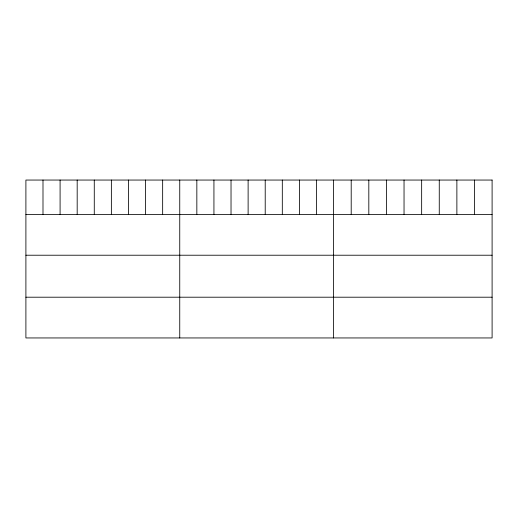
<?xml version="1.0" encoding="UTF-8"?>
<svg xmlns="http://www.w3.org/2000/svg" width="518" height="518" viewBox="0 0 518 518"><rect width="100%" height="100%" fill="white"/><g stroke="black" fill="none" stroke-linecap="round" stroke-linejoin="round"><path stroke-width="0.78" d="M25.9 214.478L492.1 214.478M25.9 255.219L492.1 255.219M25.9 297.202L492.1 297.202M474.488 180.05L474.488 214.478M456.876 180.05L456.876 214.478M439.264 180.05L439.264 214.478M421.652 180.05L421.652 214.478M404.04 180.05L404.04 214.478M386.428 180.05L386.428 214.478M368.816 180.05L368.816 214.478M351.204 180.05L351.204 214.478M333.592 180.05L333.592 337.95M316.498 180.05L316.498 214.478M299.404 180.05L299.404 214.478M282.31 180.05L282.31 214.478M265.216 180.05L265.216 214.478M248.122 180.05L248.122 214.478M231.028 180.05L231.028 214.478M213.934 180.05L213.934 214.478M196.84 180.05L196.84 214.478M179.746 180.05L179.746 337.95M162.652 180.05L162.652 214.478M145.558 180.05L145.558 214.478M128.464 180.05L128.464 214.478M111.37 180.05L111.37 214.478M94.276 180.05L94.276 214.478M77.182 180.05L77.182 214.478M60.088 180.05L60.088 214.478M42.994 180.05L42.994 214.478M492.1 180.05L25.9 180.05L25.9 337.95L492.1 337.95L492.1 180.05"/></g></svg>
